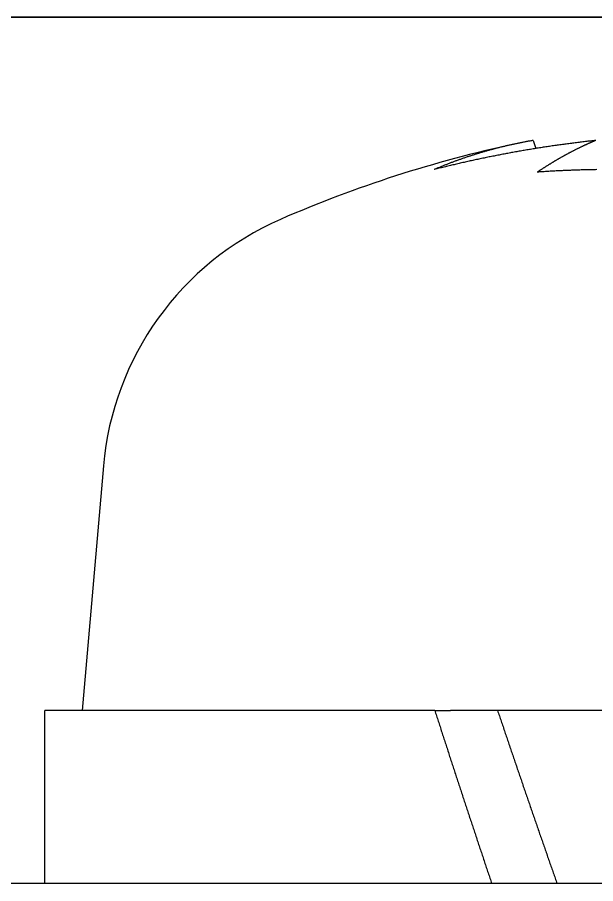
# Model space of a CAD drawing. Extents: x -37 to 246, y -173 to 93.
# Drawn here: x 45.722 to 48.059, y -58.095 to -54.595 of the extents above; entities that cross this region are included whole.
import ezdxf

# ---------------------------------------------------------------- set-up
doc = ezdxf.new("R2010")
doc.units = 0
doc.layers.get('0').update_dxf_attribs({"linetype": 'CONTINUOUS'})

msp = doc.modelspace()

# ---------------------------------------------------------------- linework, layer by layer
at = {"color": 7, "linetype": 'CONTINUOUS'}
for p, q in [((30.6333, -54.5954), (52.9333, -54.5954)), ((33.2833, -54.5954), (50.2833, -54.5954)), ((50.2833, -54.5954), (33.2833, -54.5954)), ((47.8062, -55.0929), (47.8175, -55.1253)), ((46.0698, -56.4073), (45.9833, -57.3954)), ((45.8333, -58.0954), (45.8333, -57.3954)), ((47.4088, -57.3954), (45.8333, -57.3954)), ((47.4088, -57.3954), (47.4724, -57.3954)), ((47.6624, -57.3954), (47.4724, -57.3954)), ((51.7333, -57.3954), (47.6624, -57.3954)), ((51.9333, -58.0954), (45.2833, -58.0954))]:
    msp.add_line(p, q, dxfattribs=at)
for points in [[(48.0591, -55.0929, 0), (48.0539, -55.0934, 0), (48.0487, -55.094, 0), (48.0436, -55.0946, 0), (48.0384, -55.0952, 0), (48.0332, -55.0958, 0), (48.028, -55.0963, 0), (48.0228, -55.0969, 0), (48.0176, -55.0975, 0), (48.0125, -55.0982, 0), (48.0073, -55.0988, 0), (48.0021, -55.0994, 0), (47.9969, -55.1, 0), (47.9918, -55.1007, 0), (47.9866, -55.1013, 0), (47.9814, -55.1019, 0), (47.9763, -55.1026, 0), (47.9711, -55.1032, 0), (47.9659, -55.1039, 0), (47.9608, -55.1046, 0), (47.9556, -55.1052, 0), (47.9504, -55.1059, 0), (47.9453, -55.1066, 0), (47.9401, -55.1073, 0), (47.935, -55.108, 0), (47.9298, -55.1087, 0), (47.9246, -55.1094, 0), (47.9195, -55.1101, 0), (47.9143, -55.1108, 0), (47.9092, -55.1115, 0), (47.904, -55.1122, 0), (47.8989, -55.113, 0), (47.8937, -55.1137, 0), (47.8886, -55.1145, 0), (47.8834, -55.1152, 0), (47.8783, -55.116, 0), (47.8731, -55.1167, 0), (47.868, -55.1175, 0), (47.8629, -55.1183, 0), (47.8577, -55.119, 0), (47.8526, -55.1198, 0), (47.8475, -55.1206, 0), (47.8423, -55.1214, 0), (47.8372, -55.1222, 0), (47.8321, -55.123, 0), (47.8269, -55.1238, 0), (47.8218, -55.1246, 0), (47.8167, -55.1255, 0), (47.8115, -55.1263, 0), (47.8064, -55.1271, 0), (47.8013, -55.1279, 0), (47.7962, -55.1288, 0), (47.7911, -55.1296, 0), (47.7859, -55.1305, 0), (47.7808, -55.1314, 0), (47.7757, -55.1322, 0), (47.7706, -55.1331, 0), (47.7655, -55.134, 0), (47.7604, -55.1348, 0), (47.7553, -55.1357, 0), (47.7502, -55.1366, 0), (47.745, -55.1375, 0), (47.7399, -55.1384, 0), (47.7348, -55.1393, 0), (47.7297, -55.1403, 0), (47.7246, -55.1412, 0), (47.7195, -55.1421, 0), (47.7144, -55.143, 0), (47.7093, -55.144, 0), (47.7043, -55.1449, 0), (47.6992, -55.1459, 0), (47.6941, -55.1468, 0), (47.689, -55.1478, 0), (47.6839, -55.1487, 0), (47.6788, -55.1497, 0), (47.6737, -55.1507, 0), (47.6686, -55.1517, 0), (47.6636, -55.1527, 0), (47.6585, -55.1537, 0), (47.6534, -55.1547, 0), (47.6483, -55.1557, 0), (47.6433, -55.1567, 0), (47.6382, -55.1577, 0), (47.6331, -55.1587, 0), (47.628, -55.1597, 0), (47.623, -55.1608, 0), (47.6179, -55.1618, 0), (47.6128, -55.1628, 0), (47.6078, -55.1639, 0), (47.6027, -55.1649, 0), (47.5977, -55.166, 0), (47.5926, -55.1671, 0), (47.5875, -55.1681, 0), (47.5825, -55.1692, 0), (47.5774, -55.1703, 0), (47.5724, -55.1714, 0), (47.5673, -55.1725, 0), (47.5623, -55.1736, 0), (47.5573, -55.1747, 0), (47.5522, -55.1758, 0), (47.5472, -55.1769, 0), (47.5421, -55.178, 0), (47.5371, -55.1791, 0), (47.5321, -55.1803, 0), (47.527, -55.1814, 0), (47.522, -55.1825, 0), (47.517, -55.1837, 0), (47.5119, -55.1848, 0), (47.5069, -55.186, 0), (47.5019, -55.1872, 0), (47.4969, -55.1883, 0), (47.4918, -55.1895, 0), (47.4868, -55.1907, 0), (47.4818, -55.1919, 0), (47.4768, -55.1931, 0), (47.4718, -55.1943, 0), (47.4668, -55.1955, 0), (47.4617, -55.1967, 0), (47.4567, -55.1979, 0), (47.4517, -55.1991, 0), (47.4467, -55.2003, 0), (47.4417, -55.2015, 0), (47.4367, -55.2028, 0), (47.4317, -55.204, 0), (47.4267, -55.2053, 0), (47.4217, -55.2065, 0), (47.4167, -55.2078, 0), (47.4117, -55.209, 0), (47.4068, -55.2103, 0)], [(47.8062, -55.0929, 0), (47.8029, -55.0934, 0), (47.7997, -55.094, 0), (47.7964, -55.0946, 0), (47.7931, -55.0952, 0), (47.7899, -55.0958, 0), (47.7866, -55.0963, 0), (47.7834, -55.0969, 0), (47.7801, -55.0975, 0), (47.7769, -55.0982, 0), (47.7737, -55.0988, 0), (47.7704, -55.0994, 0), (47.7672, -55.1, 0), (47.7639, -55.1007, 0), (47.7607, -55.1013, 0), (47.7575, -55.1019, 0), (47.7542, -55.1026, 0), (47.751, -55.1032, 0), (47.7478, -55.1039, 0), (47.7446, -55.1046, 0), (47.7413, -55.1052, 0), (47.7381, -55.1059, 0), (47.7349, -55.1066, 0), (47.7317, -55.1073, 0), (47.7285, -55.108, 0), (47.7253, -55.1087, 0), (47.722, -55.1094, 0), (47.7188, -55.1101, 0), (47.7156, -55.1108, 0), (47.7124, -55.1115, 0), (47.7092, -55.1122, 0), (47.706, -55.113, 0), (47.7028, -55.1137, 0), (47.6996, -55.1145, 0), (47.6964, -55.1152, 0), (47.6933, -55.116, 0), (47.6901, -55.1167, 0), (47.6869, -55.1175, 0), (47.6837, -55.1183, 0), (47.6805, -55.119, 0), (47.6773, -55.1198, 0), (47.6742, -55.1206, 0), (47.671, -55.1214, 0), (47.6678, -55.1222, 0), (47.6647, -55.123, 0), (47.6615, -55.1238, 0), (47.6583, -55.1246, 0), (47.6552, -55.1255, 0), (47.652, -55.1263, 0), (47.6488, -55.1271, 0), (47.6457, -55.1279, 0), (47.6425, -55.1288, 0), (47.6394, -55.1296, 0), (47.6362, -55.1305, 0), (47.6331, -55.1314, 0), (47.6299, -55.1322, 0), (47.6268, -55.1331, 0), (47.6237, -55.134, 0), (47.6205, -55.1348, 0), (47.6174, -55.1357, 0), (47.6142, -55.1366, 0), (47.6111, -55.1375, 0), (47.608, -55.1384, 0), (47.6049, -55.1393, 0), (47.6017, -55.1403, 0), (47.5986, -55.1412, 0), (47.5955, -55.1421, 0), (47.5924, -55.143, 0), (47.5893, -55.144, 0), (47.5861, -55.1449, 0), (47.583, -55.1459, 0), (47.5799, -55.1468, 0), (47.5768, -55.1478, 0), (47.5737, -55.1487, 0), (47.5706, -55.1497, 0), (47.5675, -55.1507, 0), (47.5644, -55.1517, 0), (47.5613, -55.1527, 0), (47.5582, -55.1537, 0), (47.5551, -55.1547, 0), (47.5521, -55.1557, 0), (47.549, -55.1567, 0), (47.5459, -55.1577, 0), (47.5428, -55.1587, 0), (47.5397, -55.1597, 0), (47.5367, -55.1608, 0), (47.5336, -55.1618, 0), (47.5305, -55.1628, 0), (47.5275, -55.1639, 0), (47.5244, -55.1649, 0), (47.5213, -55.166, 0), (47.5183, -55.1671, 0), (47.5152, -55.1681, 0), (47.5122, -55.1692, 0), (47.5091, -55.1703, 0), (47.506, -55.1714, 0), (47.503, -55.1725, 0), (47.5, -55.1736, 0), (47.4969, -55.1747, 0), (47.4939, -55.1758, 0), (47.4908, -55.1769, 0), (47.4878, -55.178, 0), (47.4848, -55.1791, 0), (47.4817, -55.1803, 0), (47.4787, -55.1814, 0), (47.4757, -55.1825, 0), (47.4726, -55.1837, 0), (47.4696, -55.1848, 0), (47.4666, -55.186, 0), (47.4636, -55.1872, 0), (47.4606, -55.1883, 0), (47.4576, -55.1895, 0), (47.4546, -55.1907, 0), (47.4516, -55.1919, 0), (47.4485, -55.1931, 0), (47.4455, -55.1943, 0), (47.4425, -55.1955, 0), (47.4396, -55.1967, 0), (47.4366, -55.1979, 0), (47.4336, -55.1991, 0), (47.4306, -55.2003, 0), (47.4276, -55.2015, 0), (47.4246, -55.2028, 0), (47.4216, -55.204, 0), (47.4186, -55.2053, 0), (47.4157, -55.2065, 0), (47.4127, -55.2078, 0), (47.4097, -55.209, 0), (47.4068, -55.2103, 0)], [(48.0591, -55.0929, 0), (48.0572, -55.0937, 0), (48.0554, -55.0944, 0), (48.0535, -55.0952, 0), (48.0517, -55.096, 0), (48.0498, -55.0968, 0), (48.0479, -55.0976, 0), (48.0461, -55.0984, 0), (48.0442, -55.0992, 0), (48.0424, -55.1, 0), (48.0405, -55.1008, 0), (48.0386, -55.1016, 0), (48.0368, -55.1024, 0), (48.0349, -55.1033, 0), (48.0331, -55.1041, 0), (48.0312, -55.1049, 0), (48.0294, -55.1057, 0), (48.0275, -55.1066, 0), (48.0256, -55.1074, 0), (48.0238, -55.1083, 0), (48.0219, -55.1091, 0), (48.0201, -55.11, 0), (48.0182, -55.1108, 0), (48.0164, -55.1117, 0), (48.0145, -55.1125, 0), (48.0127, -55.1134, 0), (48.0108, -55.1142, 0), (48.0089, -55.1151, 0), (48.0071, -55.116, 0), (48.0052, -55.1169, 0), (48.0034, -55.1177, 0), (48.0015, -55.1186, 0), (47.9997, -55.1195, 0), (47.9978, -55.1204, 0), (47.996, -55.1213, 0), (47.9941, -55.1222, 0), (47.9923, -55.1231, 0), (47.9904, -55.124, 0), (47.9886, -55.1249, 0), (47.9867, -55.1258, 0), (47.9849, -55.1267, 0), (47.983, -55.1277, 0), (47.9812, -55.1286, 0), (47.9793, -55.1295, 0), (47.9775, -55.1304, 0), (47.9756, -55.1314, 0), (47.9738, -55.1323, 0), (47.9719, -55.1332, 0), (47.9701, -55.1342, 0), (47.9682, -55.1351, 0), (47.9664, -55.1361, 0), (47.9646, -55.137, 0), (47.9627, -55.138, 0), (47.9609, -55.1389, 0), (47.959, -55.1399, 0), (47.9572, -55.1409, 0), (47.9553, -55.1418, 0), (47.9535, -55.1428, 0), (47.9516, -55.1438, 0), (47.9498, -55.1448, 0), (47.948, -55.1458, 0), (47.9461, -55.1467, 0), (47.9443, -55.1477, 0), (47.9424, -55.1487, 0), (47.9406, -55.1497, 0), (47.9388, -55.1507, 0), (47.9369, -55.1517, 0), (47.9351, -55.1527, 0), (47.9332, -55.1538, 0), (47.9314, -55.1548, 0), (47.9296, -55.1558, 0), (47.9277, -55.1568, 0), (47.9259, -55.1578, 0), (47.924, -55.1589, 0), (47.9222, -55.1599, 0), (47.9204, -55.1609, 0), (47.9185, -55.162, 0), (47.9167, -55.163, 0), (47.9149, -55.1641, 0), (47.913, -55.1651, 0), (47.9112, -55.1662, 0), (47.9094, -55.1672, 0), (47.9075, -55.1683, 0), (47.9057, -55.1694, 0), (47.9039, -55.1704, 0), (47.902, -55.1715, 0), (47.9002, -55.1726, 0), (47.8984, -55.1736, 0), (47.8965, -55.1747, 0), (47.8947, -55.1758, 0), (47.8929, -55.1769, 0), (47.891, -55.178, 0), (47.8892, -55.1791, 0), (47.8874, -55.1802, 0), (47.8855, -55.1813, 0), (47.8837, -55.1824, 0), (47.8819, -55.1835, 0), (47.8801, -55.1846, 0), (47.8782, -55.1857, 0), (47.8764, -55.1868, 0), (47.8746, -55.188, 0), (47.8728, -55.1891, 0), (47.8709, -55.1902, 0), (47.8691, -55.1913, 0), (47.8673, -55.1925, 0), (47.8655, -55.1936, 0), (47.8636, -55.1948, 0), (47.8618, -55.1959, 0), (47.86, -55.1971, 0), (47.8582, -55.1982, 0), (47.8563, -55.1994, 0), (47.8545, -55.2005, 0), (47.8527, -55.2017, 0), (47.8509, -55.2029, 0), (47.8491, -55.204, 0), (47.8472, -55.2052, 0), (47.8454, -55.2064, 0), (47.8436, -55.2076, 0), (47.8418, -55.2088, 0), (47.84, -55.2099, 0), (47.8381, -55.2111, 0), (47.8363, -55.2123, 0), (47.8345, -55.2135, 0), (47.8327, -55.2147, 0), (47.8309, -55.2159, 0), (47.8291, -55.2171, 0), (47.8273, -55.2183, 0), (47.8254, -55.2196, 0), (47.8236, -55.2208, 0)], [(48.0634, -55.2108, 0), (48.0585, -55.2109, 0), (48.0537, -55.211, 0), (48.0488, -55.211, 0), (48.044, -55.2111, 0), (48.0391, -55.2112, 0), (48.0343, -55.2113, 0), (48.0294, -55.2114, 0), (48.0246, -55.2116, 0), (48.0197, -55.2117, 0), (48.0149, -55.2118, 0), (48.01, -55.2119, 0), (48.0052, -55.212, 0), (48.0004, -55.2122, 0), (47.9955, -55.2123, 0), (47.9907, -55.2125, 0), (47.9859, -55.2126, 0), (47.981, -55.2128, 0), (47.9762, -55.2129, 0), (47.9714, -55.2131, 0), (47.9665, -55.2133, 0), (47.9617, -55.2135, 0), (47.9569, -55.2136, 0), (47.9521, -55.2138, 0), (47.9473, -55.214, 0), (47.9424, -55.2142, 0), (47.9376, -55.2144, 0), (47.9328, -55.2146, 0), (47.928, -55.2148, 0), (47.9232, -55.2151, 0), (47.9184, -55.2153, 0), (47.9136, -55.2155, 0), (47.9088, -55.2158, 0), (47.904, -55.216, 0), (47.8992, -55.2162, 0), (47.8944, -55.2165, 0), (47.8896, -55.2167, 0), (47.8848, -55.217, 0), (47.88, -55.2173, 0), (47.8752, -55.2175, 0), (47.8704, -55.2178, 0), (47.8657, -55.2181, 0), (47.8609, -55.2184, 0), (47.8561, -55.2187, 0), (47.8513, -55.219, 0), (47.8465, -55.2193, 0), (47.8418, -55.2196, 0), (47.837, -55.2199, 0), (47.8322, -55.2202, 0), (47.8274, -55.2205, 0), (47.8227, -55.2208, 0)], [(47.4088, -57.3954, 0), (47.4105, -57.4009, 0), (47.4123, -57.4064, 0), (47.4141, -57.4118, 0), (47.4158, -57.4173, 0), (47.4176, -57.4228, 0), (47.4194, -57.4282, 0), (47.4211, -57.4337, 0), (47.4229, -57.4392, 0), (47.4247, -57.4446, 0), (47.4264, -57.4501, 0), (47.4282, -57.4555, 0), (47.43, -57.461, 0), (47.4317, -57.4665, 0), (47.4335, -57.4719, 0), (47.4353, -57.4774, 0), (47.4371, -57.4829, 0), (47.4388, -57.4883, 0), (47.4406, -57.4938, 0), (47.4424, -57.4993, 0), (47.4441, -57.5047, 0), (47.4459, -57.5102, 0), (47.4477, -57.5157, 0), (47.4495, -57.5212, 0), (47.4512, -57.5266, 0), (47.453, -57.5321, 0), (47.4548, -57.5376, 0), (47.4566, -57.543, 0), (47.4584, -57.5485, 0), (47.4601, -57.554, 0), (47.4619, -57.5594, 0), (47.4637, -57.5649, 0), (47.4655, -57.5704, 0), (47.4673, -57.5758, 0), (47.469, -57.5813, 0), (47.4708, -57.5868, 0), (47.4726, -57.5922, 0), (47.4744, -57.5977, 0), (47.4762, -57.6032, 0), (47.478, -57.6086, 0), (47.4797, -57.6141, 0), (47.4815, -57.6196, 0), (47.4833, -57.6251, 0), (47.4851, -57.6305, 0), (47.4869, -57.636, 0), (47.4887, -57.6415, 0), (47.4905, -57.6469, 0), (47.4923, -57.6524, 0), (47.4941, -57.6579, 0), (47.4958, -57.6633, 0), (47.4976, -57.6688, 0), (47.4994, -57.6743, 0), (47.5012, -57.6798, 0), (47.503, -57.6852, 0), (47.5048, -57.6907, 0), (47.5066, -57.6962, 0), (47.5084, -57.7016, 0), (47.5102, -57.7071, 0), (47.512, -57.7126, 0), (47.5138, -57.718, 0), (47.5156, -57.7235, 0), (47.5174, -57.729, 0), (47.5192, -57.7345, 0), (47.521, -57.7399, 0), (47.5228, -57.7454, 0), (47.5246, -57.7509, 0), (47.5264, -57.7563, 0), (47.5282, -57.7618, 0), (47.53, -57.7673, 0), (47.5318, -57.7728, 0), (47.5336, -57.7782, 0), (47.5354, -57.7837, 0), (47.5372, -57.7892, 0), (47.539, -57.7946, 0), (47.5408, -57.8001, 0), (47.5426, -57.8056, 0), (47.5444, -57.811, 0), (47.5462, -57.8165, 0), (47.548, -57.822, 0), (47.5498, -57.8275, 0), (47.5517, -57.8329, 0), (47.5535, -57.8384, 0), (47.5553, -57.8439, 0), (47.5571, -57.8493, 0), (47.5589, -57.8548, 0), (47.5607, -57.8603, 0), (47.5625, -57.8657, 0), (47.5643, -57.8712, 0), (47.5661, -57.8767, 0), (47.568, -57.8822, 0), (47.5698, -57.8876, 0), (47.5716, -57.8931, 0), (47.5734, -57.8986, 0), (47.5752, -57.904, 0), (47.577, -57.9095, 0), (47.5789, -57.915, 0), (47.5807, -57.9204, 0), (47.5825, -57.9259, 0), (47.5843, -57.9314, 0), (47.5861, -57.9369, 0), (47.588, -57.9423, 0), (47.5898, -57.9478, 0), (47.5916, -57.9533, 0), (47.5934, -57.9587, 0), (47.5952, -57.9642, 0), (47.5971, -57.9697, 0), (47.5989, -57.9751, 0), (47.6007, -57.9806, 0), (47.6025, -57.9861, 0), (47.6044, -57.9915, 0), (47.6062, -57.997, 0), (47.608, -58.0025, 0), (47.6098, -58.008, 0), (47.6117, -58.0134, 0), (47.6135, -58.0189, 0), (47.6153, -58.0244, 0), (47.6171, -58.0298, 0), (47.619, -58.0353, 0), (47.6208, -58.0408, 0), (47.6226, -58.0462, 0), (47.6245, -58.0517, 0), (47.6263, -58.0572, 0), (47.6281, -58.0626, 0), (47.63, -58.0681, 0), (47.6318, -58.0736, 0), (47.6336, -58.079, 0), (47.6355, -58.0845, 0), (47.6373, -58.09, 0), (47.6391, -58.0954, 0)], [(47.6624, -57.3952, 0), (47.6642, -57.4007, 0), (47.6661, -57.4061, 0), (47.6679, -57.4116, 0), (47.6698, -57.4171, 0), (47.6716, -57.4226, 0), (47.6735, -57.4281, 0), (47.6753, -57.4336, 0), (47.6772, -57.4391, 0), (47.679, -57.4446, 0), (47.6809, -57.45, 0), (47.6827, -57.4555, 0), (47.6846, -57.461, 0), (47.6864, -57.4665, 0), (47.6883, -57.472, 0), (47.6902, -57.4775, 0), (47.692, -57.483, 0), (47.6939, -57.4885, 0), (47.6957, -57.4939, 0), (47.6976, -57.4994, 0), (47.6995, -57.5049, 0), (47.7013, -57.5104, 0), (47.7032, -57.5159, 0), (47.705, -57.5214, 0), (47.7069, -57.5268, 0), (47.7088, -57.5323, 0), (47.7106, -57.5378, 0), (47.7125, -57.5433, 0), (47.7144, -57.5488, 0), (47.7162, -57.5543, 0), (47.7181, -57.5597, 0), (47.7199, -57.5652, 0), (47.7218, -57.5707, 0), (47.7237, -57.5762, 0), (47.7255, -57.5817, 0), (47.7274, -57.5872, 0), (47.7293, -57.5926, 0), (47.7312, -57.5981, 0), (47.733, -57.6036, 0), (47.7349, -57.6091, 0), (47.7368, -57.6146, 0), (47.7386, -57.62, 0), (47.7405, -57.6255, 0), (47.7424, -57.631, 0), (47.7442, -57.6365, 0), (47.7461, -57.642, 0), (47.748, -57.6474, 0), (47.7499, -57.6529, 0), (47.7517, -57.6584, 0), (47.7536, -57.6639, 0), (47.7555, -57.6693, 0), (47.7574, -57.6748, 0), (47.7592, -57.6803, 0), (47.7611, -57.6858, 0), (47.763, -57.6912, 0), (47.7649, -57.6967, 0), (47.7667, -57.7022, 0), (47.7686, -57.7077, 0), (47.7705, -57.7131, 0), (47.7724, -57.7186, 0), (47.7743, -57.7241, 0), (47.7761, -57.7296, 0), (47.778, -57.735, 0), (47.7799, -57.7405, 0), (47.7818, -57.746, 0), (47.7837, -57.7515, 0), (47.7855, -57.7569, 0), (47.7874, -57.7624, 0), (47.7893, -57.7679, 0), (47.7912, -57.7733, 0), (47.7931, -57.7788, 0), (47.795, -57.7843, 0), (47.7968, -57.7898, 0), (47.7987, -57.7952, 0), (47.8006, -57.8007, 0), (47.8025, -57.8062, 0), (47.8044, -57.8116, 0), (47.8063, -57.8171, 0), (47.8082, -57.8226, 0), (47.81, -57.828, 0), (47.8119, -57.8335, 0), (47.8138, -57.839, 0), (47.8157, -57.8444, 0), (47.8176, -57.8499, 0), (47.8195, -57.8554, 0), (47.8214, -57.8608, 0), (47.8233, -57.8663, 0), (47.8252, -57.8718, 0), (47.8271, -57.8772, 0), (47.8289, -57.8827, 0), (47.8308, -57.8882, 0), (47.8327, -57.8936, 0), (47.8346, -57.8991, 0), (47.8365, -57.9045, 0), (47.8384, -57.91, 0), (47.8403, -57.9155, 0), (47.8422, -57.9209, 0), (47.8441, -57.9264, 0), (47.846, -57.9318, 0), (47.8479, -57.9373, 0), (47.8498, -57.9428, 0), (47.8517, -57.9482, 0), (47.8536, -57.9537, 0), (47.8555, -57.9591, 0), (47.8574, -57.9646, 0), (47.8593, -57.9701, 0), (47.8612, -57.9755, 0), (47.8631, -57.981, 0), (47.865, -57.9864, 0), (47.8669, -57.9919, 0), (47.8688, -57.9973, 0), (47.8707, -58.0028, 0), (47.8726, -58.0082, 0), (47.8745, -58.0137, 0), (47.8764, -58.0191, 0), (47.8783, -58.0246, 0), (47.8802, -58.03, 0), (47.8821, -58.0355, 0), (47.884, -58.0409, 0), (47.8859, -58.0464, 0), (47.8878, -58.0518, 0), (47.8897, -58.0573, 0), (47.8916, -58.0627, 0), (47.8935, -58.0682, 0), (47.8955, -58.0736, 0), (47.8974, -58.0791, 0), (47.8993, -58.0845, 0), (47.9012, -58.09, 0), (47.9031, -58.0954, 0)]]:
    msp.add_polyline3d(points, dxfattribs=at)
for centre, radius, start, end in [((48.7833, -59.9954), 5, 102.1531, 113.5471), ((47.2652, -56.5118), 1.2, 113.5471, 175)]:
    msp.add_arc(centre, radius, start, end, dxfattribs=at)

doc.saveas('drawing.dxf')
